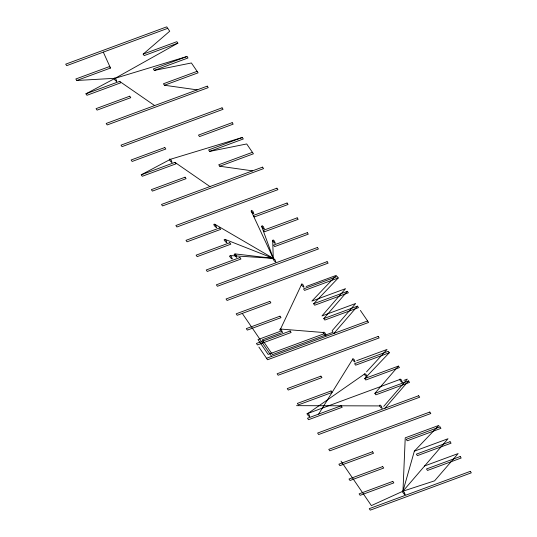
<?xml version="1.0" encoding="UTF-8"?>
<svg xmlns="http://www.w3.org/2000/svg" width="537" height="537" viewBox="0 0 537 537"><rect width="100%" height="100%" fill="white"/><g stroke="black" fill="none" stroke-linecap="round" stroke-linejoin="round"><path stroke-width="0.81" d="M414.342 451.174L448.026 438.736L402.965 491.187L403.911 492.114A4.215 3.289 17.7 0 1 404.267 492.181L405.146 494.644L404.099 493.959A19.513 15.231 17.7 0 0 403.602 493.483L402.669 492.134A0.718 0.557 17.7 0 1 402.428 491.932L402.965 491.187L405.234 437.83L438.91 425.391L414.342 451.174L402.965 491.187L371.382 505.606L341.008 461.135M323.214 332.497L323.301 332.846A0.718 0.557 17.7 0 0 323.543 333.041L324.476 334.397A19.513 15.231 17.7 0 1 324.972 334.866L326.026 335.551L325.18 333.101A4.215 3.289 17.7 0 0 324.838 333.027L323.945 332.101L323.214 332.497L280.334 329.027L279.69 329.772A0.718 0.557 17.7 0 0 279.938 329.973L280.864 331.322A19.513 15.231 17.7 0 1 281.368 331.792L282.415 332.477L281.536 330.02A4.215 3.289 17.7 0 0 281.234 329.96L280.522 329.074L301.445 284.697A0.718 0.564 17.7 0 1 301.27 284.536L301.915 283.791L302.808 284.724A4.215 3.289 17.7 0 1 303.11 284.785L303.996 287.241L302.949 286.557A19.513 15.231 17.7 0 0 302.445 286.087L301.445 284.697M318.622 414.121L352.514 359.475A0.718 0.564 17.7 0 1 352.339 359.313L352.977 358.568L353.876 359.501A4.215 3.289 17.7 0 1 354.178 359.562L355.058 362.019L354.011 361.334A19.513 15.231 17.7 0 0 353.514 360.864L352.514 359.475M323.791 318.582L357.467 306.144L358.481 307.62L324.804 320.065L323.791 318.582L347.345 291.316L348.359 292.799L314.675 305.238L313.662 303.754L338.236 277.971L337.223 276.488L303.539 288.926L304.553 290.41L338.236 277.971M333.927 333.403L357.467 306.144M374.86 393.359L408.536 380.921L409.55 382.398L375.866 394.836L374.86 393.359L398.414 366.093L399.427 367.577L365.744 380.015L364.73 378.531L389.305 352.749L388.291 351.265L354.608 363.703L355.622 365.187L389.305 352.749M383.74 406.368L407.301 379.102L403.931 380.344M384.995 408.18L408.536 380.921M366.523 371.886L387.049 349.453L356.736 360.649M143.178 54.116L176.861 41.678L177.868 43.155L144.191 55.6L143.178 54.116L169.712 31.213L166.732 26.85L65.689 64.165L66.702 65.648L167.745 28.333M364.227 374.235L364.865 373.497L365.71 374.417A4.215 3.289 17.7 0 1 366.066 374.484L366.946 376.947L365.898 376.262A19.513 15.231 17.7 0 0 365.395 375.786L364.469 374.437A0.718 0.557 17.7 0 1 364.227 374.235L308.043 413.383L307.137 413.329L306.983 413.94A0.718 0.557 17.7 0 0 307.231 414.141L308.157 415.49A19.513 15.231 17.7 0 1 308.661 415.96L309.708 416.645L308.862 414.202A4.215 3.289 17.7 0 0 308.527 414.128L308.05 413.389L399.266 379.693M177.868 43.155L115.153 78.295L85.94 93.814L86.954 95.297L120.63 82.859L119.617 81.376L85.94 93.814M141.251 174.807L174.934 162.369L175.941 163.852L142.265 176.29L141.251 174.807L170.464 159.281L242.294 137.492L243.308 138.976L209.625 151.414L208.611 149.93L242.294 137.492M110.508 68.038L109.494 66.554L75.811 78.993L76.825 80.476L110.508 68.038L103.305 52.129M154.314 70.421L187.997 57.983L186.983 56.499L153.3 68.937L154.314 70.421L191.4 62.97L198.119 72.81L164.436 85.249L163.429 83.765L197.106 71.327M252.417 152.313L218.74 164.758L219.747 166.235L252.484 170.853M219.747 166.235L253.43 153.797L246.711 143.956L209.625 151.414M306.11 286.523L336.424 275.327L311.856 301.109L345.539 288.671L321.978 315.931L355.662 303.492L332.108 330.758L333.121 332.242L272.494 354.628L262.365 339.807L280.891 332.967M313.662 303.754L347.345 291.316M279.878 331.483L257.988 339.565L268.131 354.413L323.885 333.826M266.553 358.28L367.597 320.965M364.73 378.531L398.414 366.093M424.465 466.002L458.148 453.564L434.608 480.823L402.965 491.187M186.983 56.499L115.153 78.295L76.825 80.476M296.552 405.657L379.599 405.918L380.592 407.308A19.513 15.231 17.7 0 1 381.095 407.778L382.143 408.462L381.297 406.012A4.215 3.289 17.7 0 0 380.961 405.938L380.062 405.012L379.424 405.757A0.718 0.564 17.7 0 0 379.599 405.912M230.675 255.874L231.058 256.485A4.215 3.289 17.7 0 1 231.353 256.545L232.239 259.002L231.192 258.317A19.513 15.231 17.7 0 0 230.688 257.847L229.755 256.498A0.718 0.557 17.7 0 1 229.514 256.297L230.158 255.558L273.266 258.357L272.709 240.811A0.718 0.564 17.7 0 1 272.534 240.65L273.172 239.911L274.018 240.824A4.215 3.289 17.7 0 1 274.373 240.898L275.253 243.362L274.206 242.67A19.513 15.231 17.7 0 0 273.709 242.2L272.709 240.811M235.273 254.176L235.649 254.786A4.215 3.289 17.7 0 1 235.951 254.847L236.83 257.31L235.783 256.619A19.513 15.231 17.7 0 0 235.28 256.149L234.354 254.8A0.718 0.557 17.7 0 1 234.112 254.598L234.75 253.86L273.266 258.357L261.727 226.54A0.718 0.564 17.7 0 1 261.553 226.379L262.19 225.634L263.09 226.56A4.215 3.289 17.7 0 1 263.392 226.627L264.271 229.084L263.224 228.4A19.513 15.231 17.7 0 0 262.721 227.93L261.727 226.54M164.436 85.249L197.173 89.867M225.339 239.636L225.721 240.24A4.215 3.289 17.7 0 1 226.017 240.308L226.903 242.764L225.855 242.08A19.513 15.231 17.7 0 0 225.352 241.61L224.419 240.261A0.718 0.557 17.7 0 1 224.177 240.059L224.244 239.502L225.01 239.361L273.266 258.357L251.269 211.222A0.718 0.564 17.7 0 1 251.094 211.061L251.732 210.323L252.632 211.249A4.215 3.289 17.7 0 1 252.934 211.31L253.813 213.766L252.766 213.082A19.513 15.231 17.7 0 0 252.262 212.612L251.269 211.222M214.975 224.479L215.27 225.016A4.215 3.289 17.7 0 1 215.626 225.09L216.505 227.547L215.458 226.862A19.513 15.231 17.7 0 0 214.961 226.392L214.028 225.043A0.718 0.557 17.7 0 1 213.786 224.842L213.934 224.224L214.706 224.184L273.266 258.357M119.617 81.376L154.636 105.574M174.934 162.369L209.947 186.567M360.387 310.413L368.61 322.448L267.56 359.763L258.874 347.036M242.274 313.413L271.635 356.407M115.207 78.55L115.536 78.905A4.215 3.289 17.7 0 1 115.831 78.966L116.717 81.423L115.67 80.738A19.513 15.231 17.7 0 0 115.166 80.268L114.233 78.919A0.718 0.557 17.7 0 1 113.992 78.717L114.428 77.986L115.207 78.55M170.518 159.543L170.847 159.892A4.215 3.289 17.7 0 1 171.142 159.959L172.028 162.416L170.981 161.731A19.513 15.231 17.7 0 0 170.477 161.261L169.611 159.939A0.718 0.557 17.7 0 1 169.303 159.711L169.739 158.972L170.518 159.543M274.333 259.203L274.608 259.546A4.215 3.289 17.7 0 1 274.964 259.619L275.843 262.076L274.796 261.391A19.513 15.231 17.7 0 0 274.293 260.922L273.367 259.572A0.718 0.557 17.7 0 1 273.125 259.371L273.561 258.639L274.333 259.203M400.824 379.565L401.152 379.921A4.215 3.289 17.7 0 1 401.448 379.981L402.334 382.438L401.287 381.753A19.513 15.231 17.7 0 0 400.783 381.283L399.85 379.934A0.718 0.557 17.7 0 1 399.609 379.733L400.045 379.001L400.824 379.565M129.746 96.204L96.063 108.642L97.076 110.125L130.76 97.687L129.746 96.204M207.235 86.148L106.185 123.47L107.199 124.946L208.242 87.632L207.235 86.148M222.043 107.843L121 145.158L122.013 146.641L223.056 109.326L222.043 107.843M164.805 147.541L131.129 159.986L132.136 161.462L165.819 149.024L164.805 147.541M232.172 122.664L198.489 135.102L199.502 136.586L233.179 124.148L232.172 122.664M185.057 177.197L151.374 189.635L152.387 191.118L186.071 178.673L185.057 177.197M262.546 167.141L161.496 204.456L162.51 205.94L263.553 168.625L262.546 167.141M276.917 188.192L175.874 225.506L176.888 226.99L277.931 189.675L276.917 188.192M219.68 227.896L185.997 240.334L187.01 241.818L220.694 229.38L219.68 227.896M287.047 203.02L253.363 215.458L254.377 216.935L288.054 204.496L287.047 203.02M229.802 242.717L196.126 255.156L197.139 256.639L230.816 244.201L229.802 242.717M297.169 217.841L263.486 230.279L264.499 231.762L298.183 219.324L297.169 217.841M239.932 257.545L206.248 269.983L207.262 271.467L240.945 259.029L239.932 257.545M307.292 232.669L273.608 245.107L274.622 246.59L308.305 234.152L307.292 232.669M317.414 247.49L216.371 284.811L217.384 286.288L318.428 248.973L317.414 247.49M327.1 261.667L226.05 298.981L227.064 300.465L328.107 263.15L327.1 261.667M269.856 301.371L236.179 313.809L237.193 315.293L270.87 302.848L269.856 301.371M279.985 316.192L246.302 328.631L247.315 330.114L280.999 317.676L279.985 316.192M290.108 331.02L256.424 343.458L257.438 344.942L291.121 332.504L290.108 331.02M378.162 336.444L277.119 373.759L278.132 375.242L379.176 337.927L378.162 336.444M320.925 376.148L287.248 388.587L288.255 390.063L321.938 377.625L320.925 376.148M331.054 390.97L297.37 403.408L298.384 404.891L332.061 392.453L331.054 390.97M341.176 405.797L307.493 418.236L308.507 419.719L342.19 407.281L341.176 405.797M418.665 395.742L317.615 433.057L318.629 434.54L419.672 397.226L418.665 395.742M429.801 412.054L328.758 449.368L329.765 450.852L430.815 413.53L429.801 412.054M372.564 451.751L338.881 464.19L339.894 465.673L373.571 453.235L372.564 451.751M439.924 426.875L406.241 439.313L407.254 440.796L440.937 428.358L439.924 426.875M382.686 466.579L349.003 479.017L350.017 480.501L383.7 468.063L382.686 466.579M450.046 441.703L416.37 454.141L417.383 455.624L451.06 443.186L450.046 441.703M392.809 481.4L359.132 493.845L360.139 495.322L393.822 482.884L392.809 481.4M460.175 456.524L426.492 468.962L427.506 470.446L461.189 458.007L460.175 456.524M470.298 471.352L369.255 508.667L370.268 510.15L471.311 472.835L470.298 471.352"/></g></svg>
